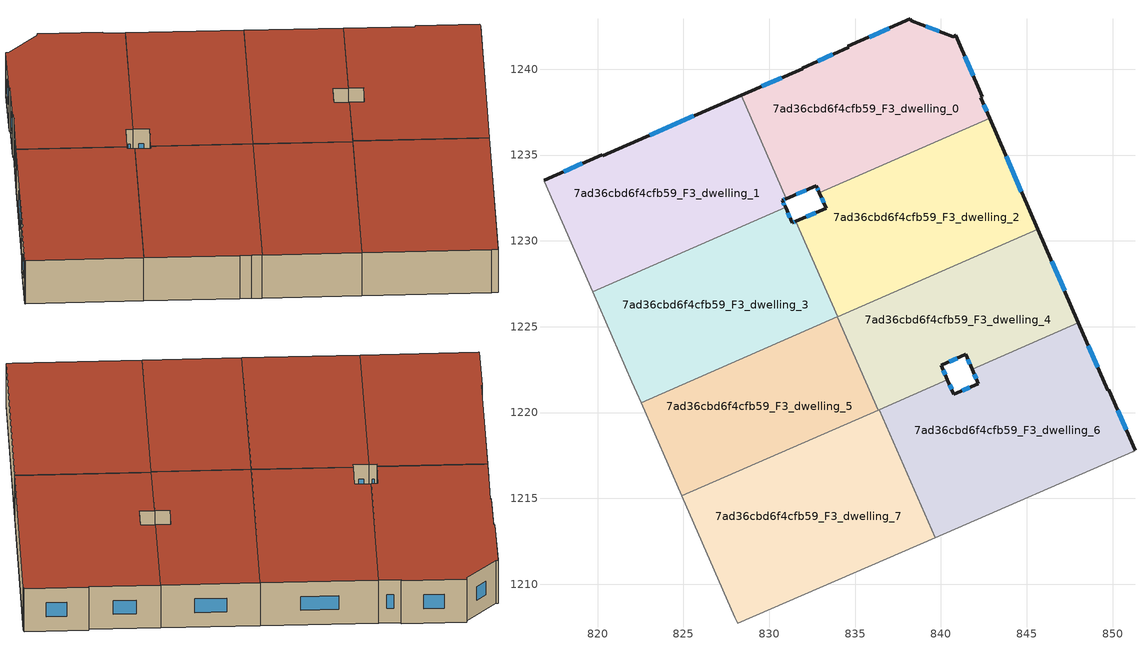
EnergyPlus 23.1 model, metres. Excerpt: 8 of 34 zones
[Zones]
7ad36cbd6f4cfb59_F3_dwelling_0
 floor to 7ad36cbd6f4cfb59_F2_dwelling_0 (EU_floor_Construction): 840.86,1241.97 842.41,1238.39 842.32,1238.35 842.84,1237.14 832.92,1232.81 832.75,1233.21 830.99,1232.45 828.36,1238.47 831.95,1240.03 831.92,1240.07 834.63,1241.27 834.58,1241.33 838.23,1242.94 838.29,1242.82 840.72,1241.9 z9
 wall outside (EU_wall_Construction): 830.99,1232.45 832.75,1233.21 832.92,1232.81 / 831.95,1240.03 828.36,1238.47 / 831.95,1240.03 831.92,1240.07 / 842.84,1237.14 842.32,1238.35 842.41,1238.39 840.86,1241.97 840.72,1241.9 838.29,1242.82 838.23,1242.94 834.58,1241.33 834.63,1241.27 831.92,1240.07 z9:12
 wall to 7ad36cbd6f4cfb59_F3_dwelling_2 (EU_wall_Construction): 832.92,1232.81 842.84,1237.14 z9:12
 wall to 7ad36cbd6f4cfb59_F3_dwelling_1 (EU_wall_Construction): 828.36,1238.47 830.99,1232.45 z9:12
 window (EU_Window_Construction): 832.81,1233.08 832.86,1232.95 / 831.58,1232.71 832.15,1232.96 / 830.73,1239.5 829.58,1239 / 833.7,1240.86 832.84,1240.48 / 836.99,1242.39 835.82,1241.87 / 839.9,1242.21 839.12,1242.51 / 841.89,1239.61 841.39,1240.75 / 842.67,1237.55 842.5,1237.94 z10.02:10.98
 roof outside (EU_roof_Construction): 842.84,1237.14 842.32,1238.35 842.41,1238.39 840.86,1241.97 840.72,1241.9 838.29,1242.82 838.23,1242.94 834.58,1241.33 834.63,1241.27 831.92,1240.07 831.95,1240.03 828.36,1238.47 830.99,1232.45 832.75,1233.21 832.92,1232.81 z12
7ad36cbd6f4cfb59_F3_dwelling_1
 floor to 7ad36cbd6f4cfb59_F2_dwelling_1 (EU_floor_Construction): 828.36,1238.47 830.99,1232.45 830.77,1232.36 830.95,1231.95 819.71,1227.04 816.9,1233.47 816.88,1233.52 820.27,1235.03 820.3,1234.97 z9
 wall outside (EU_wall_Construction): 828.36,1238.47 820.3,1234.97 820.27,1235.03 816.88,1233.52 / 830.95,1231.95 830.77,1232.36 830.99,1232.45 z9:12
 wall to 7ad36cbd6f4cfb59_F3_dwelling_3 (EU_wall_Construction): 819.71,1227.04 830.95,1231.95 z9:12
 wall adiabatic (EU_wall_Construction): 816.88,1233.52 816.9,1233.47 819.71,1227.04 z9:12
 window (EU_Window_Construction): 819.11,1234.51 818.03,1234.03 / 825.62,1237.28 823.04,1236.16 / 830.84,1232.39 830.91,1232.42 / 830.89,1232.09 830.83,1232.22 z10.02:10.98
 roof outside (EU_roof_Construction): 830.95,1231.95 830.77,1232.36 830.99,1232.45 828.36,1238.47 820.3,1234.97 820.27,1235.03 816.88,1233.52 816.9,1233.47 819.71,1227.04 z12
7ad36cbd6f4cfb59_F3_dwelling_2
 floor to 7ad36cbd6f4cfb59_F2_dwelling_2 (EU_floor_Construction): 842.84,1237.14 845.65,1230.67 833.99,1225.58 831.56,1231.14 833.32,1231.91 832.92,1232.81 z9
 wall outside (EU_wall_Construction): 845.65,1230.67 842.84,1237.14 / 832.92,1232.81 833.32,1231.91 831.56,1231.14 z9:12
 wall to 7ad36cbd6f4cfb59_F3_dwelling_3 (EU_wall_Construction): 831.56,1231.14 833.99,1225.58 z9:12
 wall to 7ad36cbd6f4cfb59_F3_dwelling_4 (EU_wall_Construction): 833.99,1225.58 845.65,1230.67 z9:12
 window (EU_Window_Construction): 844.69,1232.87 843.8,1234.94 / 832.72,1231.65 832.16,1231.4 / 833.06,1232.5 833.18,1232.21 z10.02:10.98
 roof outside (EU_roof_Construction): 845.65,1230.67 842.84,1237.14 832.92,1232.81 833.32,1231.91 831.56,1231.14 833.99,1225.58 z12
7ad36cbd6f4cfb59_F3_dwelling_3
 floor to 7ad36cbd6f4cfb59_F2_dwelling_3 (EU_floor_Construction): 831.56,1231.14 833.99,1225.58 822.54,1220.58 822.29,1221.14 822.01,1221.8 819.71,1227.04 830.95,1231.95 831.34,1231.05 z9
 wall outside (EU_wall_Construction): 831.56,1231.14 831.34,1231.05 830.95,1231.95 z9:12
 wall adiabatic (EU_wall_Construction): 819.71,1227.04 822.01,1221.8 822.29,1221.14 822.54,1220.58 z9:12
 wall to 7ad36cbd6f4cfb59_F3_dwelling_5 (EU_wall_Construction): 822.54,1220.58 833.98,1225.57 z9:12
 wall to 7ad36cbd6f4cfb59_F3_dwelling_4 (EU_wall_Construction): 833.98,1225.58 833.99,1225.58 z9:12
 window (EU_Window_Construction): 831.21,1231.36 831.09,1231.64 / 831.49,1231.11 831.42,1231.08 z10.02:10.98
 roof outside (EU_roof_Construction): 833.99,1225.58 831.56,1231.14 831.34,1231.05 830.95,1231.95 819.71,1227.04 822.01,1221.8 822.29,1221.14 822.54,1220.58 z12
7ad36cbd6f4cfb59_F3_dwelling_4
 floor to 7ad36cbd6f4cfb59_F2_dwelling_4 (EU_floor_Construction): 845.65,1230.67 848.01,1225.24 841.81,1222.54 841.45,1223.39 840.01,1222.76 840.38,1221.91 836.35,1220.15 833.98,1225.58 z9
 wall outside (EU_wall_Construction): 840.38,1221.91 840.01,1222.76 841.45,1223.39 841.81,1222.54 / 848.01,1225.24 845.65,1230.67 z9:12
 wall to 7ad36cbd6f4cfb59_F3_dwelling_5 (EU_wall_Construction): 833.98,1225.58 836.35,1220.15 z9:12
 wall to 7ad36cbd6f4cfb59_F3_dwelling_6 (EU_wall_Construction): 841.81,1222.54 848.01,1225.24 / 836.41,1220.18 840.38,1221.91 z9:12
 wall to 7ad36cbd6f4cfb59_F3_dwelling_7 (EU_wall_Construction): 836.35,1220.15 836.41,1220.18 z9:12
 window (EU_Window_Construction): 840.5,1222.98 840.96,1223.18 / 840.25,1222.2 840.13,1222.47 / 847.2,1227.09 846.45,1228.82 / 841.57,1223.1 841.69,1222.83 z10.02:10.98
 roof outside (EU_roof_Construction): 848.01,1225.24 845.65,1230.67 833.98,1225.58 836.35,1220.15 840.38,1221.91 840.01,1222.76 841.45,1223.39 841.81,1222.54 z12
7ad36cbd6f4cfb59_F3_dwelling_5
 floor to 7ad36cbd6f4cfb59_F2_dwelling_5 (EU_floor_Construction): 833.98,1225.58 836.35,1220.15 824.91,1215.15 822.54,1220.58 z9
 wall adiabatic (EU_wall_Construction): 822.54,1220.58 824.91,1215.15 z9:12
 wall to 7ad36cbd6f4cfb59_F3_dwelling_7 (EU_wall_Construction): 824.91,1215.15 836.35,1220.15 z9:12
 roof outside (EU_roof_Construction): 836.35,1220.15 833.98,1225.58 822.54,1220.58 824.91,1215.15 z12
7ad36cbd6f4cfb59_F3_dwelling_6
 floor to 7ad36cbd6f4cfb59_F2_dwelling_6 (EU_floor_Construction): 848.01,1225.24 849.71,1221.3 849.79,1221.33 851.31,1217.82 851.19,1217.71 839.67,1212.72 836.41,1220.18 840.38,1221.91 840.75,1221.06 842.19,1221.68 841.81,1222.54 z9
 wall outside (EU_wall_Construction): 841.81,1222.54 842.19,1221.68 840.75,1221.06 840.38,1221.91 / 851.31,1217.82 849.79,1221.33 849.71,1221.3 848.01,1225.24 z9:12
 wall adiabatic (EU_wall_Construction): 839.67,1212.72 851.19,1217.71 851.31,1217.82 z9:12
 wall to 7ad36cbd6f4cfb59_F3_dwelling_7 (EU_wall_Construction): 836.41,1220.18 839.67,1212.72 z9:12
 window (EU_Window_Construction): 841.94,1222.25 842.06,1221.97 / 849.13,1222.64 848.59,1223.9 / 850.79,1219.01 850.3,1220.13 / 840.62,1221.35 840.5,1221.62 / 841.7,1221.47 841.24,1221.27 z10.02:10.98
 roof outside (EU_roof_Construction): 851.19,1217.71 851.31,1217.82 849.79,1221.33 849.71,1221.3 848.01,1225.24 841.81,1222.54 842.19,1221.68 840.75,1221.06 840.38,1221.91 836.41,1220.18 839.67,1212.72 z12
7ad36cbd6f4cfb59_F3_dwelling_7
 floor to 7ad36cbd6f4cfb59_F2_dwelling_7 (EU_floor_Construction): 836.41,1220.18 839.67,1212.72 828.16,1207.73 828,1208.08 824.91,1215.15 z9
 wall adiabatic (EU_wall_Construction): 824.91,1215.15 828,1208.08 828.16,1207.73 839.67,1212.72 z9:12
 roof outside (EU_roof_Construction): 839.67,1212.72 836.41,1220.18 824.91,1215.15 828,1208.08 828.16,1207.73 z12
[Building]
EU S2 Campaign: North Axis=0; Terrain=City; Solar Distribution=FullExterior
[Site:Location]
Vienna: Latitude=48; Longitude=16.5; Time Zone=1; Elevation=183
[SizingPeriod:WeatherFileDays]
AnnualSizingPeriod: Begin Month=1; Begin Day of Month=1; End Month=12; End Day of Month=31; Day of Week for Start Day=Monday; Use Weather File Daylight Saving Period=No; Use Weather File Rain and Snow Indicators=No
[MATERIAL]
EU_InternalMass_Material: Roughness=MediumRough; Thickness=0.1; Conductivity=1; Density=1800; Specific Heat=900; Thermal Absorptance=0.9; Solar Absorptance=0.7; Visible Absorptance=0.7
[MATERIAL:NOMASS] Roughness=MediumRough; Thermal Absorptance=0.9; Solar Absorptance=0.7; Visible Absorptance=0.7
Name | Thermal Resistance
EU_wall_NoMass | 0.942466
EU_roof_NoMass | 0.551687
EU_floor_NoMass | 0.66527
[WINDOWMATERIAL:SIMPLEGLAZINGSYSTEM]
EU_Window_SimpleGlazing: UFactor=2.03367; Solar Heat Gain Coefficient=0.65; Visible Transmittance=0.65
[CONSTRUCTION]
EU_wall_Construction: EU_wall_NoMass
EU_roof_Construction: EU_roof_NoMass
EU_floor_Construction: EU_floor_NoMass
EU_Window_Construction: EU_Window_SimpleGlazing
EU_InternalMass_Construction: EU_InternalMass_Material
[ZONE] Type=1; Multiplier=1; Ceiling Height=autocalculate; Floor Area=autocalculate; Part of Total Floor Area=Yes
Name | Volume
7ad36cbd6f4cfb59_F3_dwelling_0 | 263.706
7ad36cbd6f4cfb59_F3_dwelling_1 | 263.717
7ad36cbd6f4cfb59_F3_dwelling_2 | 263.687
7ad36cbd6f4cfb59_F3_dwelling_3 | 263.673
7ad36cbd6f4cfb59_F3_dwelling_4 | 221.752
7ad36cbd6f4cfb59_F3_dwelling_5 | 221.779
7ad36cbd6f4cfb59_F3_dwelling_6 | 305.643
7ad36cbd6f4cfb59_F3_dwelling_7 | 305.629
[INTERNALMASS] Construction=EU_InternalMass_Construction
Name | Zone or ZoneList | Surface Area
7ad36cbd6f4cfb59_F3_dwelling_0_EU_InternalMass | 7ad36cbd6f4cfb59_F3_dwelling_0 | 87.9019
7ad36cbd6f4cfb59_F3_dwelling_1_EU_InternalMass | 7ad36cbd6f4cfb59_F3_dwelling_1 | 87.9063
7ad36cbd6f4cfb59_F3_dwelling_2_EU_InternalMass | 7ad36cbd6f4cfb59_F3_dwelling_2 | 87.8961
7ad36cbd6f4cfb59_F3_dwelling_3_EU_InternalMass | 7ad36cbd6f4cfb59_F3_dwelling_3 | 87.8904
7ad36cbd6f4cfb59_F3_dwelling_4_EU_InternalMass | 7ad36cbd6f4cfb59_F3_dwelling_4 | 73.9185
7ad36cbd6f4cfb59_F3_dwelling_5_EU_InternalMass | 7ad36cbd6f4cfb59_F3_dwelling_5 | 73.9271
7ad36cbd6f4cfb59_F3_dwelling_6_EU_InternalMass | 7ad36cbd6f4cfb59_F3_dwelling_6 | 101.88
7ad36cbd6f4cfb59_F3_dwelling_7_EU_InternalMass | 7ad36cbd6f4cfb59_F3_dwelling_7 | 101.878
[OTHEREQUIPMENT] Fuel Type=Electricity; Design Level Calculation Method=Watts/Area; Power per Zone Floor Area=1; Fraction Latent=0; Fraction Radiant=0; Fraction Lost=0; Carbon Dioxide Generation Rate=0; EndUse Subcategory=EU_Step8_InternalGains
Name | Zone or ZoneList or Space or SpaceList | Schedule
EU_Step8_InternalGain_7ad36cbd6f4cfb59_F3_dwelling_0_f000 | 7ad36cbd6f4cfb59_F3_dwelling_0 | EU_Step8_GainSchedule_7ad36cbd6f4cfb59_F3_dwelling_0_f000
EU_Step8_InternalGain_7ad36cbd6f4cfb59_F3_dwelling_1_f000 | 7ad36cbd6f4cfb59_F3_dwelling_1 | EU_Step8_GainSchedule_7ad36cbd6f4cfb59_F3_dwelling_1_f000
EU_Step8_InternalGain_7ad36cbd6f4cfb59_F3_dwelling_2_f000 | 7ad36cbd6f4cfb59_F3_dwelling_2 | EU_Step8_GainSchedule_7ad36cbd6f4cfb59_F3_dwelling_2_f000
EU_Step8_InternalGain_7ad36cbd6f4cfb59_F3_dwelling_3_f000 | 7ad36cbd6f4cfb59_F3_dwelling_3 | EU_Step8_GainSchedule_7ad36cbd6f4cfb59_F3_dwelling_3_f000
EU_Step8_InternalGain_7ad36cbd6f4cfb59_F3_dwelling_4_f000 | 7ad36cbd6f4cfb59_F3_dwelling_4 | EU_Step8_GainSchedule_7ad36cbd6f4cfb59_F3_dwelling_4_f000
EU_Step8_InternalGain_7ad36cbd6f4cfb59_F3_dwelling_5_f000 | 7ad36cbd6f4cfb59_F3_dwelling_5 | EU_Step8_GainSchedule_7ad36cbd6f4cfb59_F3_dwelling_5_f000
EU_Step8_InternalGain_7ad36cbd6f4cfb59_F3_dwelling_6_f000 | 7ad36cbd6f4cfb59_F3_dwelling_6 | EU_Step8_GainSchedule_7ad36cbd6f4cfb59_F3_dwelling_6_f000
EU_Step8_InternalGain_7ad36cbd6f4cfb59_F3_dwelling_7_f000 | 7ad36cbd6f4cfb59_F3_dwelling_7 | EU_Step8_GainSchedule_7ad36cbd6f4cfb59_F3_dwelling_7_f000
[ZONEVENTILATION:DESIGNFLOWRATE] Schedule=EU_AlwaysOn; Design Flow Rate Calculation Method=AirChanges/Hour; Air Changes per Hour=0.530523; Ventilation Type=Natural; Fan Pressure Rise=0; Fan Total Efficiency=1; Constant Term Coefficient=1; Temperature Term Coefficient=0; Velocity Term Coefficient=0; Velocity Squared Term Coefficient=0; Minimum Indoor Temperature=-100; Maximum Indoor Temperature=100; Delta Temperature=-100; Minimum Outdoor Temperature=-100; Maximum Outdoor Temperature=100; Maximum Wind Speed=40
Name | Zone or ZoneList or Space or SpaceList
EU_ConstantAir_7ad36cbd6f4cfb59_F3_dwelling_0 | 7ad36cbd6f4cfb59_F3_dwelling_0
EU_ConstantAir_7ad36cbd6f4cfb59_F3_dwelling_1 | 7ad36cbd6f4cfb59_F3_dwelling_1
EU_ConstantAir_7ad36cbd6f4cfb59_F3_dwelling_2 | 7ad36cbd6f4cfb59_F3_dwelling_2
EU_ConstantAir_7ad36cbd6f4cfb59_F3_dwelling_3 | 7ad36cbd6f4cfb59_F3_dwelling_3
EU_ConstantAir_7ad36cbd6f4cfb59_F3_dwelling_4 | 7ad36cbd6f4cfb59_F3_dwelling_4
EU_ConstantAir_7ad36cbd6f4cfb59_F3_dwelling_5 | 7ad36cbd6f4cfb59_F3_dwelling_5
EU_ConstantAir_7ad36cbd6f4cfb59_F3_dwelling_6 | 7ad36cbd6f4cfb59_F3_dwelling_6
EU_ConstantAir_7ad36cbd6f4cfb59_F3_dwelling_7 | 7ad36cbd6f4cfb59_F3_dwelling_7
[HVACTEMPLATE:THERMOSTAT] Constant Heating Setpoint=20; Constant Cooling Setpoint=50
EU_HeatOnly_7ad36cbd6f4cfb59_F0_dwelling_0; EU_HeatOnly_7ad36cbd6f4cfb59_F0_dwelling_1; EU_HeatOnly_7ad36cbd6f4cfb59_F0_dwelling_2; EU_HeatOnly_7ad36cbd6f4cfb59_F0_dwelling_3; EU_HeatOnly_7ad36cbd6f4cfb59_F0_dwelling_4; EU_HeatOnly_7ad36cbd6f4cfb59_F0_dwelling_5; EU_HeatOnly_7ad36cbd6f4cfb59_F0_dwelling_6; EU_HeatOnly_7ad36cbd6f4cfb59_F0_dwelling_7; EU_HeatOnly_7ad36cbd6f4cfb59_F0_dwelling_8; EU_HeatOnly_7ad36cbd6f4cfb59_F1_dwelling_0; EU_HeatOnly_7ad36cbd6f4cfb59_F1_dwelling_1; EU_HeatOnly_7ad36cbd6f4cfb59_F1_dwelling_2; EU_HeatOnly_7ad36cbd6f4cfb59_F1_dwelling_3; EU_HeatOnly_7ad36cbd6f4cfb59_F1_dwelling_4; EU_HeatOnly_7ad36cbd6f4cfb59_F1_dwelling_5; EU_HeatOnly_7ad36cbd6f4cfb59_F1_dwelling_6; EU_HeatOnly_7ad36cbd6f4cfb59_F1_dwelling_7; EU_HeatOnly_7ad36cbd6f4cfb59_F1_dwelling_8; EU_HeatOnly_7ad36cbd6f4cfb59_F2_dwelling_0; EU_HeatOnly_7ad36cbd6f4cfb59_F2_dwelling_1; EU_HeatOnly_7ad36cbd6f4cfb59_F2_dwelling_2; EU_HeatOnly_7ad36cbd6f4cfb59_F2_dwelling_3; EU_HeatOnly_7ad36cbd6f4cfb59_F2_dwelling_4; EU_HeatOnly_7ad36cbd6f4cfb59_F2_dwelling_5; EU_HeatOnly_7ad36cbd6f4cfb59_F2_dwelling_6; EU_HeatOnly_7ad36cbd6f4cfb59_F2_dwelling_7; EU_HeatOnly_7ad36cbd6f4cfb59_F3_dwelling_0; EU_HeatOnly_7ad36cbd6f4cfb59_F3_dwelling_1; EU_HeatOnly_7ad36cbd6f4cfb59_F3_dwelling_2; EU_HeatOnly_7ad36cbd6f4cfb59_F3_dwelling_3; EU_HeatOnly_7ad36cbd6f4cfb59_F3_dwelling_4; EU_HeatOnly_7ad36cbd6f4cfb59_F3_dwelling_5; EU_HeatOnly_7ad36cbd6f4cfb59_F3_dwelling_6; EU_HeatOnly_7ad36cbd6f4cfb59_F3_dwelling_7
[HVACTEMPLATE:ZONE:IDEALLOADSAIRSYSTEM] System Availability Schedule=EU_AlwaysOn; Maximum Heating Supply Air Temperature=50; Minimum Cooling Supply Air Temperature=13; Maximum Heating Supply Air Humidity Ratio=0.0156; Minimum Cooling Supply Air Humidity Ratio=0.0077; Heating Limit=NoLimit; Cooling Limit=NoLimit; Heating Availability Schedule=EU_AlwaysOn; Cooling Availability Schedule=EU_CoolingOff; Dehumidification Control Type=ConstantSensibleHeatRatio; Cooling Sensible Heat Ratio=0.7; Dehumidification Setpoint=60; Humidification Control Type=None; Humidification Setpoint=30; Outdoor Air Method=None; Outdoor Air Flow Rate per Person=0.00944; Outdoor Air Flow Rate per Zone Floor Area=0; Outdoor Air Flow Rate per Zone=0; Demand Controlled Ventilation Type=None; Outdoor Air Economizer Type=NoEconomizer; Heat Recovery Type=None; Sensible Heat Recovery Effectiveness=0.7; Latent Heat Recovery Effectiveness=0.65
Name | Template Thermostat
7ad36cbd6f4cfb59_F3_dwelling_0 | EU_HeatOnly_7ad36cbd6f4cfb59_F3_dwelling_0
7ad36cbd6f4cfb59_F3_dwelling_1 | EU_HeatOnly_7ad36cbd6f4cfb59_F3_dwelling_1
7ad36cbd6f4cfb59_F3_dwelling_2 | EU_HeatOnly_7ad36cbd6f4cfb59_F3_dwelling_2
7ad36cbd6f4cfb59_F3_dwelling_3 | EU_HeatOnly_7ad36cbd6f4cfb59_F3_dwelling_3
7ad36cbd6f4cfb59_F3_dwelling_4 | EU_HeatOnly_7ad36cbd6f4cfb59_F3_dwelling_4
7ad36cbd6f4cfb59_F3_dwelling_5 | EU_HeatOnly_7ad36cbd6f4cfb59_F3_dwelling_5
7ad36cbd6f4cfb59_F3_dwelling_6 | EU_HeatOnly_7ad36cbd6f4cfb59_F3_dwelling_6
7ad36cbd6f4cfb59_F3_dwelling_7 | EU_HeatOnly_7ad36cbd6f4cfb59_F3_dwelling_7
[SIZING:ZONE] Zone Cooling Design Supply Air Temperature Input Method=SupplyAirTemperature; Zone Cooling Design Supply Air Temperature=13; Zone Heating Design Supply Air Temperature Input Method=SupplyAirTemperature; Zone Heating Design Supply Air Temperature=50; Zone Cooling Design Supply Air Humidity Ratio=0.008; Zone Heating Design Supply Air Humidity Ratio=0.008; Cooling Design Air Flow Method=DesignDay; Cooling Design Air Flow Rate=0; Cooling Minimum Air Flow per Zone Floor Area=0.000762; Cooling Minimum Air Flow=0; Cooling Minimum Air Flow Fraction=0.2; Heating Design Air Flow Method=DesignDay; Heating Design Air Flow Rate=0; Heating Maximum Air Flow per Zone Floor Area=0.002032; Heating Maximum Air Flow=0.141576; Heating Maximum Air Flow Fraction=0.3; Account for Dedicated Outdoor Air System=No; Dedicated Outdoor Air System Control Strategy=NeutralSupplyAir; Dedicated Outdoor Air Low Setpoint Temperature for Design=autosize; Dedicated Outdoor Air High Setpoint Temperature for Design=autosize; Zone Load Sizing Method=Sensible Load Only No Latent Load; Zone Latent Cooling Design Supply Air Humidity Ratio Input Method=HumidityRatioDifference; Zone Cooling Design Supply Air Humidity Ratio Difference=0.005; Zone Latent Heating Design Supply Air Humidity Ratio Input Method=HumidityRatioDifference; Zone Humidification Design Supply Air Humidity Ratio Difference=0.005
7ad36cbd6f4cfb59_F3_dwelling_0; 7ad36cbd6f4cfb59_F3_dwelling_1; 7ad36cbd6f4cfb59_F3_dwelling_2; 7ad36cbd6f4cfb59_F3_dwelling_3; 7ad36cbd6f4cfb59_F3_dwelling_4; 7ad36cbd6f4cfb59_F3_dwelling_5; 7ad36cbd6f4cfb59_F3_dwelling_6; 7ad36cbd6f4cfb59_F3_dwelling_7
[SCHEDULE:CONSTANT]
Name | Hourly Value
EU_AlwaysOn | 1
EU_CoolingOff | 0
[SCHEDULE:FILE] Column Number=1; Rows to Skip at Top=0; Number of Hours of Data=8760; Column Separator=Comma; Interpolate to Timestep=No; Minutes per Item=60; Adjust Schedule for Daylight Savings=Yes
Name | File
EU_Step8_GainSchedule_7ad36cbd6f4cfb59_F3_dwelling_0_f000 | ../../schedules/7ad36cbd6f4cfb59/7ad36cbd6f4cfb59_F3_dwelling_0_f000_gain.csv
EU_Step8_GainSchedule_7ad36cbd6f4cfb59_F3_dwelling_1_f000 | ../../schedules/7ad36cbd6f4cfb59/7ad36cbd6f4cfb59_F3_dwelling_1_f000_gain.csv
EU_Step8_GainSchedule_7ad36cbd6f4cfb59_F3_dwelling_2_f000 | ../../schedules/7ad36cbd6f4cfb59/7ad36cbd6f4cfb59_F3_dwelling_2_f000_gain.csv
EU_Step8_GainSchedule_7ad36cbd6f4cfb59_F3_dwelling_3_f000 | ../../schedules/7ad36cbd6f4cfb59/7ad36cbd6f4cfb59_F3_dwelling_3_f000_gain.csv
EU_Step8_GainSchedule_7ad36cbd6f4cfb59_F3_dwelling_4_f000 | ../../schedules/7ad36cbd6f4cfb59/7ad36cbd6f4cfb59_F3_dwelling_4_f000_gain.csv
EU_Step8_GainSchedule_7ad36cbd6f4cfb59_F3_dwelling_5_f000 | ../../schedules/7ad36cbd6f4cfb59/7ad36cbd6f4cfb59_F3_dwelling_5_f000_gain.csv
EU_Step8_GainSchedule_7ad36cbd6f4cfb59_F3_dwelling_6_f000 | ../../schedules/7ad36cbd6f4cfb59/7ad36cbd6f4cfb59_F3_dwelling_6_f000_gain.csv
EU_Step8_GainSchedule_7ad36cbd6f4cfb59_F3_dwelling_7_f000 | ../../schedules/7ad36cbd6f4cfb59/7ad36cbd6f4cfb59_F3_dwelling_7_f000_gain.csv
